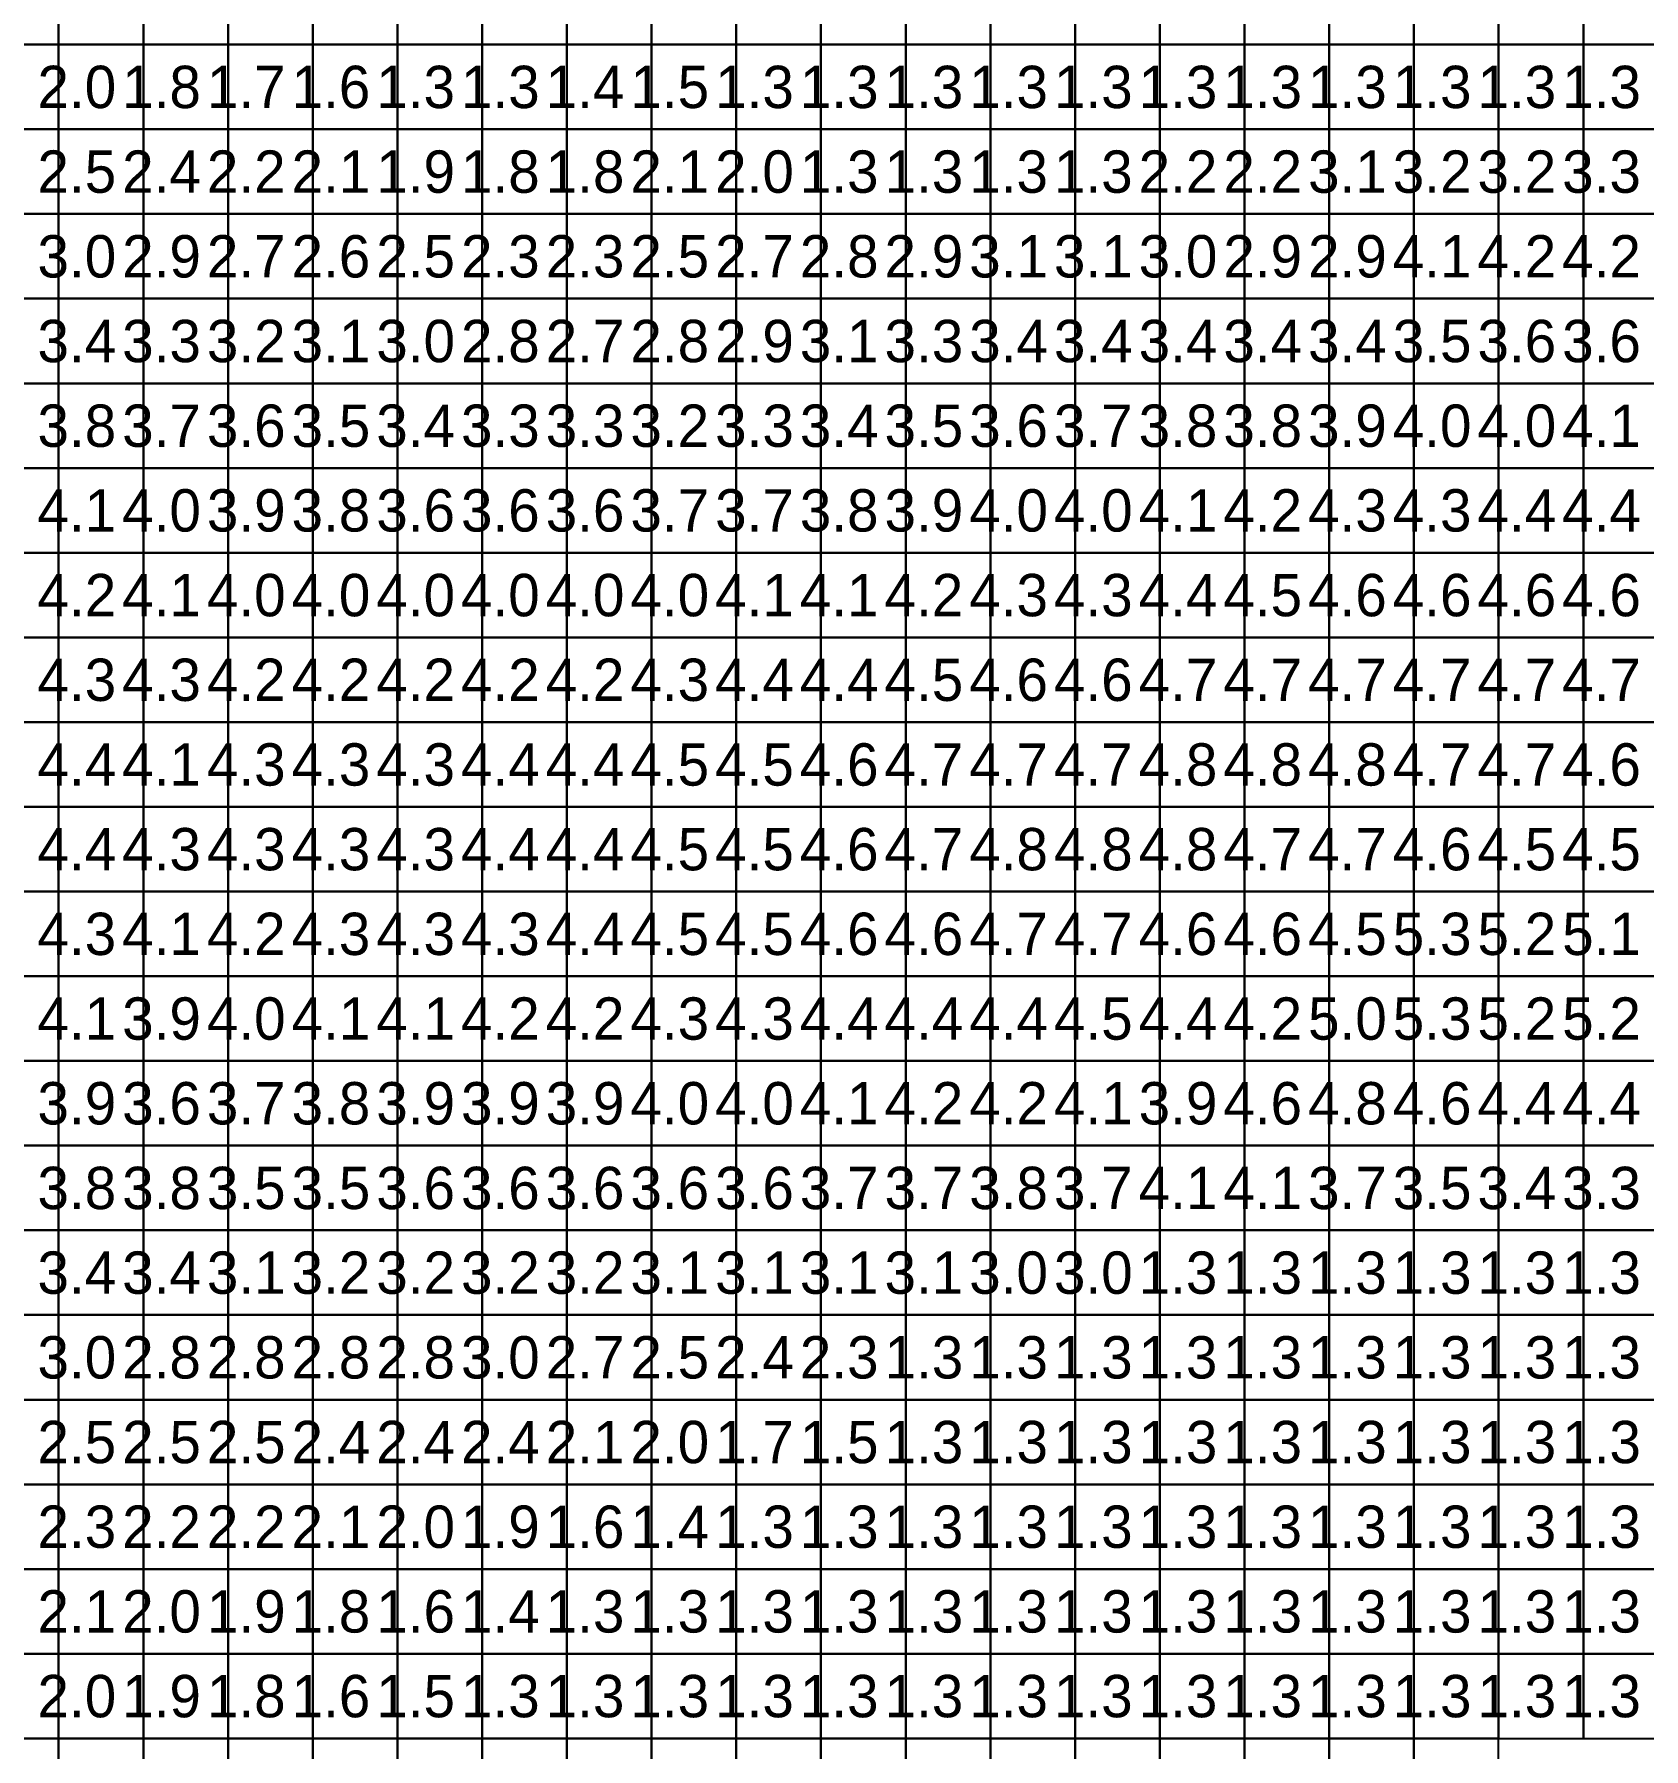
# Model space of a CAD drawing. Header units: metres. Extents: x -0.2 to 36.1, y -0.2 to 14.2.
# Drawn here: x 14.293 to 18.093, y 6.176 to 10.224 of the extents above; entities that cross this region are included whole.
import ezdxf

# ---------------------------------------------------------------- set-up
doc = ezdxf.new("R2010")
doc.units = ezdxf.units.M

msp = doc.modelspace()

# ---------------------------------------------------------------- linework, layer by layer
for points in [[(14.15, 10.2), (14.35, 10.2), (14.35, 10.4), (14.15, 10.4)], [(14.35, 10.2), (14.55, 10.2), (14.55, 10.4), (14.35, 10.4)], [(14.55, 10.2), (14.75, 10.2), (14.75, 10.4), (14.55, 10.4)], [(14.75, 10.2), (14.95, 10.2), (14.95, 10.4), (14.75, 10.4)], [(14.95, 10.2), (15.15, 10.2), (15.15, 10.4), (14.95, 10.4)], [(15.15, 10.2), (15.35, 10.2), (15.35, 10.4), (15.15, 10.4)], [(15.35, 10.2), (15.55, 10.2), (15.55, 10.4), (15.35, 10.4)], [(15.55, 10.2), (15.75, 10.2), (15.75, 10.4), (15.55, 10.4)], [(15.75, 10.2), (15.95, 10.2), (15.95, 10.4), (15.75, 10.4)], [(15.95, 10.2), (16.15, 10.2), (16.15, 10.4), (15.95, 10.4)], [(16.15, 10.2), (16.35, 10.2), (16.35, 10.4), (16.15, 10.4)], [(16.35, 10.2), (16.55, 10.2), (16.55, 10.4), (16.35, 10.4)], [(16.55, 10.2), (16.75, 10.2), (16.75, 10.4), (16.55, 10.4)], [(16.75, 10.2), (16.95, 10.2), (16.95, 10.4), (16.75, 10.4)], [(16.95, 10.2), (17.15, 10.2), (17.15, 10.4), (16.95, 10.4)], [(17.15, 10.2), (17.35, 10.2), (17.35, 10.4), (17.15, 10.4)], [(17.35, 10.2), (17.55, 10.2), (17.55, 10.4), (17.35, 10.4)], [(17.55, 10.2), (17.75, 10.2), (17.75, 10.4), (17.55, 10.4)], [(17.75, 10.2), (17.95, 10.2), (17.95, 10.4), (17.75, 10.4)], [(17.95, 10.2), (18.15, 10.2), (18.15, 10.4), (17.95, 10.4)], [(14.15, 10), (14.35, 10), (14.35, 10.2), (14.15, 10.2)], [(14.35, 10), (14.55, 10), (14.55, 10.2), (14.35, 10.2)], [(14.55, 10), (14.75, 10), (14.75, 10.2), (14.55, 10.2)], [(14.75, 10), (14.95, 10), (14.95, 10.2), (14.75, 10.2)], [(14.95, 10), (15.15, 10), (15.15, 10.2), (14.95, 10.2)], [(15.15, 10), (15.35, 10), (15.35, 10.2), (15.15, 10.2)], [(15.35, 10), (15.55, 10), (15.55, 10.2), (15.35, 10.2)], [(15.55, 10), (15.75, 10), (15.75, 10.2), (15.55, 10.2)], [(15.75, 10), (15.95, 10), (15.95, 10.2), (15.75, 10.2)], [(15.95, 10), (16.15, 10), (16.15, 10.2), (15.95, 10.2)], [(16.15, 10), (16.35, 10), (16.35, 10.2), (16.15, 10.2)], [(16.35, 10), (16.55, 10), (16.55, 10.2), (16.35, 10.2)], [(16.55, 10), (16.75, 10), (16.75, 10.2), (16.55, 10.2)], [(16.75, 10), (16.95, 10), (16.95, 10.2), (16.75, 10.2)], [(16.95, 10), (17.15, 10), (17.15, 10.2), (16.95, 10.2)], [(17.15, 10), (17.35, 10), (17.35, 10.2), (17.15, 10.2)], [(17.35, 10), (17.55, 10), (17.55, 10.2), (17.35, 10.2)], [(17.55, 10), (17.75, 10), (17.75, 10.2), (17.55, 10.2)], [(17.75, 10), (17.95, 10), (17.95, 10.2), (17.75, 10.2)], [(17.95, 10), (18.15, 10), (18.15, 10.2), (17.95, 10.2)], [(14.15, 9.8), (14.35, 9.8), (14.35, 10), (14.15, 10)], [(14.35, 9.8), (14.55, 9.8), (14.55, 10), (14.35, 10)], [(14.55, 9.8), (14.75, 9.8), (14.75, 10), (14.55, 10)], [(14.75, 9.8), (14.95, 9.8), (14.95, 10), (14.75, 10)], [(14.95, 9.8), (15.15, 9.8), (15.15, 10), (14.95, 10)], [(15.15, 9.8), (15.35, 9.8), (15.35, 10), (15.15, 10)], [(15.35, 9.8), (15.55, 9.8), (15.55, 10), (15.35, 10)], [(15.55, 9.8), (15.75, 9.8), (15.75, 10), (15.55, 10)], [(15.75, 9.8), (15.95, 9.8), (15.95, 10), (15.75, 10)], [(15.95, 9.8), (16.15, 9.8), (16.15, 10), (15.95, 10)], [(16.15, 9.8), (16.35, 9.8), (16.35, 10), (16.15, 10)], [(16.35, 9.8), (16.55, 9.8), (16.55, 10), (16.35, 10)], [(16.55, 9.8), (16.75, 9.8), (16.75, 10), (16.55, 10)], [(16.75, 9.8), (16.95, 9.8), (16.95, 10), (16.75, 10)], [(16.95, 9.8), (17.15, 9.8), (17.15, 10), (16.95, 10)], [(17.15, 9.8), (17.35, 9.8), (17.35, 10), (17.15, 10)], [(17.35, 9.8), (17.55, 9.8), (17.55, 10), (17.35, 10)], [(17.55, 9.8), (17.75, 9.8), (17.75, 10), (17.55, 10)], [(17.75, 9.8), (17.95, 9.8), (17.95, 10), (17.75, 10)], [(17.95, 9.8), (18.15, 9.8), (18.15, 10), (17.95, 10)], [(14.15, 9.6), (14.35, 9.6), (14.35, 9.8), (14.15, 9.8)], [(14.35, 9.6), (14.55, 9.6), (14.55, 9.8), (14.35, 9.8)], [(14.55, 9.6), (14.75, 9.6), (14.75, 9.8), (14.55, 9.8)], [(14.75, 9.6), (14.95, 9.6), (14.95, 9.8), (14.75, 9.8)], [(14.95, 9.6), (15.15, 9.6), (15.15, 9.8), (14.95, 9.8)], [(15.15, 9.6), (15.35, 9.6), (15.35, 9.8), (15.15, 9.8)], [(15.35, 9.6), (15.55, 9.6), (15.55, 9.8), (15.35, 9.8)], [(15.55, 9.6), (15.75, 9.6), (15.75, 9.8), (15.55, 9.8)], [(15.75, 9.6), (15.95, 9.6), (15.95, 9.8), (15.75, 9.8)], [(15.95, 9.6), (16.15, 9.6), (16.15, 9.8), (15.95, 9.8)], [(16.15, 9.6), (16.35, 9.6), (16.35, 9.8), (16.15, 9.8)], [(16.35, 9.6), (16.55, 9.6), (16.55, 9.8), (16.35, 9.8)], [(16.55, 9.6), (16.75, 9.6), (16.75, 9.8), (16.55, 9.8)], [(16.75, 9.6), (16.95, 9.6), (16.95, 9.8), (16.75, 9.8)], [(16.95, 9.6), (17.15, 9.6), (17.15, 9.8), (16.95, 9.8)], [(17.15, 9.6), (17.35, 9.6), (17.35, 9.8), (17.15, 9.8)], [(17.35, 9.6), (17.55, 9.6), (17.55, 9.8), (17.35, 9.8)], [(17.55, 9.6), (17.75, 9.6), (17.75, 9.8), (17.55, 9.8)], [(17.75, 9.6), (17.95, 9.6), (17.95, 9.8), (17.75, 9.8)], [(17.95, 9.6), (18.15, 9.6), (18.15, 9.8), (17.95, 9.8)], [(14.15, 9.4), (14.35, 9.4), (14.35, 9.6), (14.15, 9.6)], [(14.35, 9.4), (14.55, 9.4), (14.55, 9.6), (14.35, 9.6)], [(14.55, 9.4), (14.75, 9.4), (14.75, 9.6), (14.55, 9.6)], [(14.75, 9.4), (14.95, 9.4), (14.95, 9.6), (14.75, 9.6)], [(14.95, 9.4), (15.15, 9.4), (15.15, 9.6), (14.95, 9.6)], [(15.15, 9.4), (15.35, 9.4), (15.35, 9.6), (15.15, 9.6)], [(15.35, 9.4), (15.55, 9.4), (15.55, 9.6), (15.35, 9.6)], [(15.55, 9.4), (15.75, 9.4), (15.75, 9.6), (15.55, 9.6)], [(15.75, 9.4), (15.95, 9.4), (15.95, 9.6), (15.75, 9.6)], [(15.95, 9.4), (16.15, 9.4), (16.15, 9.6), (15.95, 9.6)], [(16.15, 9.4), (16.35, 9.4), (16.35, 9.6), (16.15, 9.6)], [(16.35, 9.4), (16.55, 9.4), (16.55, 9.6), (16.35, 9.6)], [(16.55, 9.4), (16.75, 9.4), (16.75, 9.6), (16.55, 9.6)], [(16.75, 9.4), (16.95, 9.4), (16.95, 9.6), (16.75, 9.6)], [(16.95, 9.4), (17.15, 9.4), (17.15, 9.6), (16.95, 9.6)], [(17.15, 9.4), (17.35, 9.4), (17.35, 9.6), (17.15, 9.6)], [(17.35, 9.4), (17.55, 9.4), (17.55, 9.6), (17.35, 9.6)], [(17.55, 9.4), (17.75, 9.4), (17.75, 9.6), (17.55, 9.6)], [(17.75, 9.4), (17.95, 9.4), (17.95, 9.6), (17.75, 9.6)], [(17.95, 9.4), (18.15, 9.4), (18.15, 9.6), (17.95, 9.6)], [(14.15, 9.2), (14.35, 9.2), (14.35, 9.4), (14.15, 9.4)], [(14.35, 9.2), (14.55, 9.2), (14.55, 9.4), (14.35, 9.4)], [(14.55, 9.2), (14.75, 9.2), (14.75, 9.4), (14.55, 9.4)], [(14.75, 9.2), (14.95, 9.2), (14.95, 9.4), (14.75, 9.4)], [(14.95, 9.2), (15.15, 9.2), (15.15, 9.4), (14.95, 9.4)], [(15.15, 9.2), (15.35, 9.2), (15.35, 9.4), (15.15, 9.4)], [(15.35, 9.2), (15.55, 9.2), (15.55, 9.4), (15.35, 9.4)], [(15.55, 9.2), (15.75, 9.2), (15.75, 9.4), (15.55, 9.4)], [(15.75, 9.2), (15.95, 9.2), (15.95, 9.4), (15.75, 9.4)], [(15.95, 9.2), (16.15, 9.2), (16.15, 9.4), (15.95, 9.4)], [(16.15, 9.2), (16.35, 9.2), (16.35, 9.4), (16.15, 9.4)], [(16.35, 9.2), (16.55, 9.2), (16.55, 9.4), (16.35, 9.4)], [(16.55, 9.2), (16.75, 9.2), (16.75, 9.4), (16.55, 9.4)], [(16.75, 9.2), (16.95, 9.2), (16.95, 9.4), (16.75, 9.4)], [(16.95, 9.2), (17.15, 9.2), (17.15, 9.4), (16.95, 9.4)], [(17.15, 9.2), (17.35, 9.2), (17.35, 9.4), (17.15, 9.4)], [(17.35, 9.2), (17.55, 9.2), (17.55, 9.4), (17.35, 9.4)], [(17.55, 9.2), (17.75, 9.2), (17.75, 9.4), (17.55, 9.4)], [(17.75, 9.2), (17.95, 9.2), (17.95, 9.4), (17.75, 9.4)], [(17.95, 9.2), (18.15, 9.2), (18.15, 9.4), (17.95, 9.4)], [(14.15, 9), (14.35, 9), (14.35, 9.2), (14.15, 9.2)], [(14.35, 9), (14.55, 9), (14.55, 9.2), (14.35, 9.2)], [(14.55, 9), (14.75, 9), (14.75, 9.2), (14.55, 9.2)], [(14.75, 9), (14.95, 9), (14.95, 9.2), (14.75, 9.2)], [(14.95, 9), (15.15, 9), (15.15, 9.2), (14.95, 9.2)], [(15.15, 9), (15.35, 9), (15.35, 9.2), (15.15, 9.2)], [(15.35, 9), (15.55, 9), (15.55, 9.2), (15.35, 9.2)], [(15.55, 9), (15.75, 9), (15.75, 9.2), (15.55, 9.2)], [(15.75, 9), (15.95, 9), (15.95, 9.2), (15.75, 9.2)], [(15.95, 9), (16.15, 9), (16.15, 9.2), (15.95, 9.2)], [(16.15, 9), (16.35, 9), (16.35, 9.2), (16.15, 9.2)], [(16.35, 9), (16.55, 9), (16.55, 9.2), (16.35, 9.2)], [(16.55, 9), (16.75, 9), (16.75, 9.2), (16.55, 9.2)], [(16.75, 9), (16.95, 9), (16.95, 9.2), (16.75, 9.2)], [(16.95, 9), (17.15, 9), (17.15, 9.2), (16.95, 9.2)], [(17.15, 9), (17.35, 9), (17.35, 9.2), (17.15, 9.2)], [(17.35, 9), (17.55, 9), (17.55, 9.2), (17.35, 9.2)], [(17.55, 9), (17.75, 9), (17.75, 9.2), (17.55, 9.2)], [(17.75, 9), (17.95, 9), (17.95, 9.2), (17.75, 9.2)], [(17.95, 9), (18.15, 9), (18.15, 9.2), (17.95, 9.2)], [(14.15, 8.8), (14.35, 8.8), (14.35, 9), (14.15, 9)], [(14.35, 8.8), (14.55, 8.8), (14.55, 9), (14.35, 9)], [(14.55, 8.8), (14.75, 8.8), (14.75, 9), (14.55, 9)], [(14.75, 8.8), (14.95, 8.8), (14.95, 9), (14.75, 9)], [(14.95, 8.8), (15.15, 8.8), (15.15, 9), (14.95, 9)], [(15.15, 8.8), (15.35, 8.8), (15.35, 9), (15.15, 9)], [(15.35, 8.8), (15.55, 8.8), (15.55, 9), (15.35, 9)], [(15.55, 8.8), (15.75, 8.8), (15.75, 9), (15.55, 9)], [(15.75, 8.8), (15.95, 8.8), (15.95, 9), (15.75, 9)], [(15.95, 8.8), (16.15, 8.8), (16.15, 9), (15.95, 9)], [(16.15, 8.8), (16.35, 8.8), (16.35, 9), (16.15, 9)], [(16.35, 8.8), (16.55, 8.8), (16.55, 9), (16.35, 9)], [(16.55, 8.8), (16.75, 8.8), (16.75, 9), (16.55, 9)], [(16.75, 8.8), (16.95, 8.8), (16.95, 9), (16.75, 9)], [(16.95, 8.8), (17.15, 8.8), (17.15, 9), (16.95, 9)], [(17.15, 8.8), (17.35, 8.8), (17.35, 9), (17.15, 9)], [(17.35, 8.8), (17.55, 8.8), (17.55, 9), (17.35, 9)], [(17.55, 8.8), (17.75, 8.8), (17.75, 9), (17.55, 9)], [(17.75, 8.8), (17.95, 8.8), (17.95, 9), (17.75, 9)], [(17.95, 8.8), (18.15, 8.8), (18.15, 9), (17.95, 9)], [(14.15, 8.6), (14.35, 8.6), (14.35, 8.8), (14.15, 8.8)], [(14.35, 8.6), (14.55, 8.6), (14.55, 8.8), (14.35, 8.8)], [(14.55, 8.6), (14.75, 8.6), (14.75, 8.8), (14.55, 8.8)], [(14.75, 8.6), (14.95, 8.6), (14.95, 8.8), (14.75, 8.8)], [(14.95, 8.6), (15.15, 8.6), (15.15, 8.8), (14.95, 8.8)], [(15.15, 8.6), (15.35, 8.6), (15.35, 8.8), (15.15, 8.8)], [(15.35, 8.6), (15.55, 8.6), (15.55, 8.8), (15.35, 8.8)], [(15.55, 8.6), (15.75, 8.6), (15.75, 8.8), (15.55, 8.8)], [(15.75, 8.6), (15.95, 8.6), (15.95, 8.8), (15.75, 8.8)], [(15.95, 8.6), (16.15, 8.6), (16.15, 8.8), (15.95, 8.8)], [(16.15, 8.6), (16.35, 8.6), (16.35, 8.8), (16.15, 8.8)], [(16.35, 8.6), (16.55, 8.6), (16.55, 8.8), (16.35, 8.8)], [(16.55, 8.6), (16.75, 8.6), (16.75, 8.8), (16.55, 8.8)], [(16.75, 8.6), (16.95, 8.6), (16.95, 8.8), (16.75, 8.8)], [(16.95, 8.6), (17.15, 8.6), (17.15, 8.8), (16.95, 8.8)], [(17.15, 8.6), (17.35, 8.6), (17.35, 8.8), (17.15, 8.8)], [(17.35, 8.6), (17.55, 8.6), (17.55, 8.8), (17.35, 8.8)], [(17.55, 8.6), (17.75, 8.6), (17.75, 8.8), (17.55, 8.8)], [(17.75, 8.6), (17.95, 8.6), (17.95, 8.8), (17.75, 8.8)], [(17.95, 8.6), (18.15, 8.6), (18.15, 8.8), (17.95, 8.8)], [(14.15, 8.4), (14.35, 8.4), (14.35, 8.6), (14.15, 8.6)], [(14.35, 8.4), (14.55, 8.4), (14.55, 8.6), (14.35, 8.6)], [(14.55, 8.4), (14.75, 8.4), (14.75, 8.6), (14.55, 8.6)], [(14.75, 8.4), (14.95, 8.4), (14.95, 8.6), (14.75, 8.6)], [(14.95, 8.4), (15.15, 8.4), (15.15, 8.6), (14.95, 8.6)], [(15.15, 8.4), (15.35, 8.4), (15.35, 8.6), (15.15, 8.6)], [(15.35, 8.4), (15.55, 8.4), (15.55, 8.6), (15.35, 8.6)], [(15.55, 8.4), (15.75, 8.4), (15.75, 8.6), (15.55, 8.6)], [(15.75, 8.4), (15.95, 8.4), (15.95, 8.6), (15.75, 8.6)], [(15.95, 8.4), (16.15, 8.4), (16.15, 8.6), (15.95, 8.6)], [(16.15, 8.4), (16.35, 8.4), (16.35, 8.6), (16.15, 8.6)], [(16.35, 8.4), (16.55, 8.4), (16.55, 8.6), (16.35, 8.6)], [(16.55, 8.4), (16.75, 8.4), (16.75, 8.6), (16.55, 8.6)], [(16.75, 8.4), (16.95, 8.4), (16.95, 8.6), (16.75, 8.6)], [(16.95, 8.4), (17.15, 8.4), (17.15, 8.6), (16.95, 8.6)], [(17.15, 8.4), (17.35, 8.4), (17.35, 8.6), (17.15, 8.6)], [(17.35, 8.4), (17.55, 8.4), (17.55, 8.6), (17.35, 8.6)], [(17.55, 8.4), (17.75, 8.4), (17.75, 8.6), (17.55, 8.6)], [(17.75, 8.4), (17.95, 8.4), (17.95, 8.6), (17.75, 8.6)], [(17.95, 8.4), (18.15, 8.4), (18.15, 8.6), (17.95, 8.6)], [(14.15, 8.2), (14.35, 8.2), (14.35, 8.4), (14.15, 8.4)], [(14.35, 8.2), (14.55, 8.2), (14.55, 8.4), (14.35, 8.4)], [(14.55, 8.2), (14.75, 8.2), (14.75, 8.4), (14.55, 8.4)], [(14.75, 8.2), (14.95, 8.2), (14.95, 8.4), (14.75, 8.4)], [(14.95, 8.2), (15.15, 8.2), (15.15, 8.4), (14.95, 8.4)], [(15.15, 8.2), (15.35, 8.2), (15.35, 8.4), (15.15, 8.4)], [(15.35, 8.2), (15.55, 8.2), (15.55, 8.4), (15.35, 8.4)], [(15.55, 8.2), (15.75, 8.2), (15.75, 8.4), (15.55, 8.4)], [(15.75, 8.2), (15.95, 8.2), (15.95, 8.4), (15.75, 8.4)], [(15.95, 8.2), (16.15, 8.2), (16.15, 8.4), (15.95, 8.4)], [(16.15, 8.2), (16.35, 8.2), (16.35, 8.4), (16.15, 8.4)], [(16.35, 8.2), (16.55, 8.2), (16.55, 8.4), (16.35, 8.4)], [(16.55, 8.2), (16.75, 8.2), (16.75, 8.4), (16.55, 8.4)], [(16.75, 8.2), (16.95, 8.2), (16.95, 8.4), (16.75, 8.4)], [(16.95, 8.2), (17.15, 8.2), (17.15, 8.4), (16.95, 8.4)], [(17.15, 8.2), (17.35, 8.2), (17.35, 8.4), (17.15, 8.4)], [(17.35, 8.2), (17.55, 8.2), (17.55, 8.4), (17.35, 8.4)], [(17.55, 8.2), (17.75, 8.2), (17.75, 8.4), (17.55, 8.4)], [(17.75, 8.2), (17.95, 8.2), (17.95, 8.4), (17.75, 8.4)], [(17.95, 8.2), (18.15, 8.2), (18.15, 8.4), (17.95, 8.4)], [(14.15, 8), (14.35, 8), (14.35, 8.2), (14.15, 8.2)], [(14.35, 8), (14.55, 8), (14.55, 8.2), (14.35, 8.2)], [(14.55, 8), (14.75, 8), (14.75, 8.2), (14.55, 8.2)], [(14.75, 8), (14.95, 8), (14.95, 8.2), (14.75, 8.2)], [(14.95, 8), (15.15, 8), (15.15, 8.2), (14.95, 8.2)], [(15.15, 8), (15.35, 8), (15.35, 8.2), (15.15, 8.2)], [(15.35, 8), (15.55, 8), (15.55, 8.2), (15.35, 8.2)], [(15.55, 8), (15.75, 8), (15.75, 8.2), (15.55, 8.2)], [(15.75, 8), (15.95, 8), (15.95, 8.2), (15.75, 8.2)], [(15.95, 8), (16.15, 8), (16.15, 8.2), (15.95, 8.2)], [(16.15, 8), (16.35, 8), (16.35, 8.2), (16.15, 8.2)], [(16.35, 8), (16.55, 8), (16.55, 8.2), (16.35, 8.2)], [(16.55, 8), (16.75, 8), (16.75, 8.2), (16.55, 8.2)], [(16.75, 8), (16.95, 8), (16.95, 8.2), (16.75, 8.2)], [(16.95, 8), (17.15, 8), (17.15, 8.2), (16.95, 8.2)], [(17.15, 8), (17.35, 8), (17.35, 8.2), (17.15, 8.2)], [(17.35, 8), (17.55, 8), (17.55, 8.2), (17.35, 8.2)], [(17.55, 8), (17.75, 8), (17.75, 8.2), (17.55, 8.2)], [(17.75, 8), (17.95, 8), (17.95, 8.2), (17.75, 8.2)], [(17.95, 8), (18.15, 8), (18.15, 8.2), (17.95, 8.2)], [(14.15, 7.8), (14.35, 7.8), (14.35, 8), (14.15, 8)], [(14.35, 7.8), (14.55, 7.8), (14.55, 8), (14.35, 8)], [(14.55, 7.8), (14.75, 7.8), (14.75, 8), (14.55, 8)], [(14.75, 7.8), (14.95, 7.8), (14.95, 8), (14.75, 8)], [(14.95, 7.8), (15.15, 7.8), (15.15, 8), (14.95, 8)], [(15.15, 7.8), (15.35, 7.8), (15.35, 8), (15.15, 8)], [(15.35, 7.8), (15.55, 7.8), (15.55, 8), (15.35, 8)], [(15.55, 7.8), (15.75, 7.8), (15.75, 8), (15.55, 8)], [(15.75, 7.8), (15.95, 7.8), (15.95, 8), (15.75, 8)], [(15.95, 7.8), (16.15, 7.8), (16.15, 8), (15.95, 8)], [(16.15, 7.8), (16.35, 7.8), (16.35, 8), (16.15, 8)], [(16.35, 7.8), (16.55, 7.8), (16.55, 8), (16.35, 8)], [(16.55, 7.8), (16.75, 7.8), (16.75, 8), (16.55, 8)], [(16.75, 7.8), (16.95, 7.8), (16.95, 8), (16.75, 8)], [(16.95, 7.8), (17.15, 7.8), (17.15, 8), (16.95, 8)], [(17.15, 7.8), (17.35, 7.8), (17.35, 8), (17.15, 8)], [(17.35, 7.8), (17.55, 7.8), (17.55, 8), (17.35, 8)], [(17.55, 7.8), (17.75, 7.8), (17.75, 8), (17.55, 8)], [(17.75, 7.8), (17.95, 7.8), (17.95, 8), (17.75, 8)], [(17.95, 7.8), (18.15, 7.8), (18.15, 8), (17.95, 8)], [(14.15, 7.6), (14.35, 7.6), (14.35, 7.8), (14.15, 7.8)], [(14.35, 7.6), (14.55, 7.6), (14.55, 7.8), (14.35, 7.8)], [(14.55, 7.6), (14.75, 7.6), (14.75, 7.8), (14.55, 7.8)], [(14.75, 7.6), (14.95, 7.6), (14.95, 7.8), (14.75, 7.8)], [(14.95, 7.6), (15.15, 7.6), (15.15, 7.8), (14.95, 7.8)], [(15.15, 7.6), (15.35, 7.6), (15.35, 7.8), (15.15, 7.8)], [(15.35, 7.6), (15.55, 7.6), (15.55, 7.8), (15.35, 7.8)], [(15.55, 7.6), (15.75, 7.6), (15.75, 7.8), (15.55, 7.8)], [(15.75, 7.6), (15.95, 7.6), (15.95, 7.8), (15.75, 7.8)], [(15.95, 7.6), (16.15, 7.6), (16.15, 7.8), (15.95, 7.8)], [(16.15, 7.6), (16.35, 7.6), (16.35, 7.8), (16.15, 7.8)], [(16.35, 7.6), (16.55, 7.6), (16.55, 7.8), (16.35, 7.8)], [(16.55, 7.6), (16.75, 7.6), (16.75, 7.8), (16.55, 7.8)], [(16.75, 7.6), (16.95, 7.6), (16.95, 7.8), (16.75, 7.8)], [(16.95, 7.6), (17.15, 7.6), (17.15, 7.8), (16.95, 7.8)], [(17.15, 7.6), (17.35, 7.6), (17.35, 7.8), (17.15, 7.8)], [(17.35, 7.6), (17.55, 7.6), (17.55, 7.8), (17.35, 7.8)], [(17.55, 7.6), (17.75, 7.6), (17.75, 7.8), (17.55, 7.8)], [(17.75, 7.6), (17.95, 7.6), (17.95, 7.8), (17.75, 7.8)], [(17.95, 7.6), (18.15, 7.6), (18.15, 7.8), (17.95, 7.8)], [(14.15, 7.4), (14.35, 7.4), (14.35, 7.6), (14.15, 7.6)], [(14.35, 7.4), (14.55, 7.4), (14.55, 7.6), (14.35, 7.6)], [(14.55, 7.4), (14.75, 7.4), (14.75, 7.6), (14.55, 7.6)], [(14.75, 7.4), (14.95, 7.4), (14.95, 7.6), (14.75, 7.6)], [(14.95, 7.4), (15.15, 7.4), (15.15, 7.6), (14.95, 7.6)], [(15.15, 7.4), (15.35, 7.4), (15.35, 7.6), (15.15, 7.6)], [(15.35, 7.4), (15.55, 7.4), (15.55, 7.6), (15.35, 7.6)], [(15.55, 7.4), (15.75, 7.4), (15.75, 7.6), (15.55, 7.6)], [(15.75, 7.4), (15.95, 7.4), (15.95, 7.6), (15.75, 7.6)], [(15.95, 7.4), (16.15, 7.4), (16.15, 7.6), (15.95, 7.6)], [(16.15, 7.4), (16.35, 7.4), (16.35, 7.6), (16.15, 7.6)], [(16.35, 7.4), (16.55, 7.4), (16.55, 7.6), (16.35, 7.6)], [(16.55, 7.4), (16.75, 7.4), (16.75, 7.6), (16.55, 7.6)], [(16.75, 7.4), (16.95, 7.4), (16.95, 7.6), (16.75, 7.6)], [(16.95, 7.4), (17.15, 7.4), (17.15, 7.6), (16.95, 7.6)], [(17.15, 7.4), (17.35, 7.4), (17.35, 7.6), (17.15, 7.6)], [(17.35, 7.4), (17.55, 7.4), (17.55, 7.6), (17.35, 7.6)], [(17.55, 7.4), (17.75, 7.4), (17.75, 7.6), (17.55, 7.6)], [(17.75, 7.4), (17.95, 7.4), (17.95, 7.6), (17.75, 7.6)], [(17.95, 7.4), (18.15, 7.4), (18.15, 7.6), (17.95, 7.6)], [(14.15, 7.2), (14.35, 7.2), (14.35, 7.4), (14.15, 7.4)], [(14.35, 7.2), (14.55, 7.2), (14.55, 7.4), (14.35, 7.4)], [(14.55, 7.2), (14.75, 7.2), (14.75, 7.4), (14.55, 7.4)], [(14.75, 7.2), (14.95, 7.2), (14.95, 7.4), (14.75, 7.4)], [(14.95, 7.2), (15.15, 7.2), (15.15, 7.4), (14.95, 7.4)], [(15.15, 7.2), (15.35, 7.2), (15.35, 7.4), (15.15, 7.4)], [(15.35, 7.2), (15.55, 7.2), (15.55, 7.4), (15.35, 7.4)], [(15.55, 7.2), (15.75, 7.2), (15.75, 7.4), (15.55, 7.4)], [(15.75, 7.2), (15.95, 7.2), (15.95, 7.4), (15.75, 7.4)], [(15.95, 7.2), (16.15, 7.2), (16.15, 7.4), (15.95, 7.4)], [(16.15, 7.2), (16.35, 7.2), (16.35, 7.4), (16.15, 7.4)], [(16.35, 7.2), (16.55, 7.2), (16.55, 7.4), (16.35, 7.4)], [(16.55, 7.2), (16.75, 7.2), (16.75, 7.4), (16.55, 7.4)], [(16.75, 7.2), (16.95, 7.2), (16.95, 7.4), (16.75, 7.4)], [(16.95, 7.2), (17.15, 7.2), (17.15, 7.4), (16.95, 7.4)], [(17.15, 7.2), (17.35, 7.2), (17.35, 7.4), (17.15, 7.4)], [(17.35, 7.2), (17.55, 7.2), (17.55, 7.4), (17.35, 7.4)], [(17.55, 7.2), (17.75, 7.2), (17.75, 7.4), (17.55, 7.4)], [(17.75, 7.2), (17.95, 7.2), (17.95, 7.4), (17.75, 7.4)], [(17.95, 7.2), (18.15, 7.2), (18.15, 7.4), (17.95, 7.4)], [(14.15, 7), (14.35, 7), (14.35, 7.2), (14.15, 7.2)], [(14.35, 7), (14.55, 7), (14.55, 7.2), (14.35, 7.2)], [(14.55, 7), (14.75, 7), (14.75, 7.2), (14.55, 7.2)], [(14.75, 7), (14.95, 7), (14.95, 7.2), (14.75, 7.2)], [(14.95, 7), (15.15, 7), (15.15, 7.2), (14.95, 7.2)], [(15.15, 7), (15.35, 7), (15.35, 7.2), (15.15, 7.2)], [(15.35, 7), (15.55, 7), (15.55, 7.2), (15.35, 7.2)], [(15.55, 7), (15.75, 7), (15.75, 7.2), (15.55, 7.2)], [(15.75, 7), (15.95, 7), (15.95, 7.2), (15.75, 7.2)], [(15.95, 7), (16.15, 7), (16.15, 7.2), (15.95, 7.2)], [(16.15, 7), (16.35, 7), (16.35, 7.2), (16.15, 7.2)], [(16.35, 7), (16.55, 7), (16.55, 7.2), (16.35, 7.2)], [(16.55, 7), (16.75, 7), (16.75, 7.2), (16.55, 7.2)], [(16.75, 7), (16.95, 7), (16.95, 7.2), (16.75, 7.2)], [(16.95, 7), (17.15, 7), (17.15, 7.2), (16.95, 7.2)], [(17.15, 7), (17.35, 7), (17.35, 7.2), (17.15, 7.2)], [(17.35, 7), (17.55, 7), (17.55, 7.2), (17.35, 7.2)], [(17.55, 7), (17.75, 7), (17.75, 7.2), (17.55, 7.2)], [(17.75, 7), (17.95, 7), (17.95, 7.2), (17.75, 7.2)], [(17.95, 7), (18.15, 7), (18.15, 7.2), (17.95, 7.2)], [(14.15, 6.8), (14.35, 6.8), (14.35, 7), (14.15, 7)], [(14.35, 6.8), (14.55, 6.8), (14.55, 7), (14.35, 7)], [(14.55, 6.8), (14.75, 6.8), (14.75, 7), (14.55, 7)], [(14.75, 6.8), (14.95, 6.8), (14.95, 7), (14.75, 7)], [(14.95, 6.8), (15.15, 6.8), (15.15, 7), (14.95, 7)], [(15.15, 6.8), (15.35, 6.8), (15.35, 7), (15.15, 7)], [(15.35, 6.8), (15.55, 6.8), (15.55, 7), (15.35, 7)], [(15.55, 6.8), (15.75, 6.8), (15.75, 7), (15.55, 7)], [(15.75, 6.8), (15.95, 6.8), (15.95, 7), (15.75, 7)], [(15.95, 6.8), (16.15, 6.8), (16.15, 7), (15.95, 7)], [(16.15, 6.8), (16.35, 6.8), (16.35, 7), (16.15, 7)], [(16.35, 6.8), (16.55, 6.8), (16.55, 7), (16.35, 7)], [(16.55, 6.8), (16.75, 6.8), (16.75, 7), (16.55, 7)], [(16.75, 6.8), (16.95, 6.8), (16.95, 7), (16.75, 7)], [(16.95, 6.8), (17.15, 6.8), (17.15, 7), (16.95, 7)], [(17.15, 6.8), (17.35, 6.8), (17.35, 7), (17.15, 7)], [(17.35, 6.8), (17.55, 6.8), (17.55, 7), (17.35, 7)], [(17.55, 6.8), (17.75, 6.8), (17.75, 7), (17.55, 7)], [(17.75, 6.8), (17.95, 6.8), (17.95, 7), (17.75, 7)], [(17.95, 6.8), (18.15, 6.8), (18.15, 7), (17.95, 7)], [(14.15, 6.6), (14.35, 6.6), (14.35, 6.8), (14.15, 6.8)], [(14.35, 6.6), (14.55, 6.6), (14.55, 6.8), (14.35, 6.8)], [(14.55, 6.6), (14.75, 6.6), (14.75, 6.8), (14.55, 6.8)], [(14.75, 6.6), (14.95, 6.6), (14.95, 6.8), (14.75, 6.8)], [(14.95, 6.6), (15.15, 6.6), (15.15, 6.8), (14.95, 6.8)], [(15.15, 6.6), (15.35, 6.6), (15.35, 6.8), (15.15, 6.8)], [(15.35, 6.6), (15.55, 6.6), (15.55, 6.8), (15.35, 6.8)], [(15.55, 6.6), (15.75, 6.6), (15.75, 6.8), (15.55, 6.8)], [(15.75, 6.6), (15.95, 6.6), (15.95, 6.8), (15.75, 6.8)], [(15.95, 6.6), (16.15, 6.6), (16.15, 6.8), (15.95, 6.8)], [(16.15, 6.6), (16.35, 6.6), (16.35, 6.8), (16.15, 6.8)], [(16.35, 6.6), (16.55, 6.6), (16.55, 6.8), (16.35, 6.8)], [(16.55, 6.6), (16.75, 6.6), (16.75, 6.8), (16.55, 6.8)], [(16.75, 6.6), (16.95, 6.6), (16.95, 6.8), (16.75, 6.8)], [(16.95, 6.6), (17.15, 6.6), (17.15, 6.8), (16.95, 6.8)], [(17.15, 6.6), (17.35, 6.6), (17.35, 6.8), (17.15, 6.8)], [(17.35, 6.6), (17.55, 6.6), (17.55, 6.8), (17.35, 6.8)], [(17.55, 6.6), (17.75, 6.6), (17.75, 6.8), (17.55, 6.8)], [(17.75, 6.6), (17.95, 6.6), (17.95, 6.8), (17.75, 6.8)], [(17.95, 6.6), (18.15, 6.6), (18.15, 6.8), (17.95, 6.8)], [(14.15, 6.4), (14.35, 6.4), (14.35, 6.6), (14.15, 6.6)], [(14.35, 6.4), (14.55, 6.4), (14.55, 6.6), (14.35, 6.6)], [(14.55, 6.4), (14.75, 6.4), (14.75, 6.6), (14.55, 6.6)], [(14.75, 6.4), (14.95, 6.4), (14.95, 6.6), (14.75, 6.6)], [(14.95, 6.4), (15.15, 6.4), (15.15, 6.6), (14.95, 6.6)], [(15.15, 6.4), (15.35, 6.4), (15.35, 6.6), (15.15, 6.6)], [(15.35, 6.4), (15.55, 6.4), (15.55, 6.6), (15.35, 6.6)], [(15.55, 6.4), (15.75, 6.4), (15.75, 6.6), (15.55, 6.6)], [(15.75, 6.4), (15.95, 6.4), (15.95, 6.6), (15.75, 6.6)], [(15.95, 6.4), (16.15, 6.4), (16.15, 6.6), (15.95, 6.6)], [(16.15, 6.4), (16.35, 6.4), (16.35, 6.6), (16.15, 6.6)], [(16.35, 6.4), (16.55, 6.4), (16.55, 6.6), (16.35, 6.6)], [(16.55, 6.4), (16.75, 6.4), (16.75, 6.6), (16.55, 6.6)], [(16.75, 6.4), (16.95, 6.4), (16.95, 6.6), (16.75, 6.6)], [(16.95, 6.4), (17.15, 6.4), (17.15, 6.6), (16.95, 6.6)], [(17.15, 6.4), (17.35, 6.4), (17.35, 6.6), (17.15, 6.6)], [(17.35, 6.4), (17.55, 6.4), (17.55, 6.6), (17.35, 6.6)], [(17.55, 6.4), (17.75, 6.4), (17.75, 6.6), (17.55, 6.6)], [(17.75, 6.4), (17.95, 6.4), (17.95, 6.6), (17.75, 6.6)], [(17.95, 6.4), (18.15, 6.4), (18.15, 6.6), (17.95, 6.6)], [(14.15, 6.2), (14.35, 6.2), (14.35, 6.4), (14.15, 6.4)], [(14.35, 6.2), (14.55, 6.2), (14.55, 6.4), (14.35, 6.4)], [(14.55, 6.2), (14.75, 6.2), (14.75, 6.4), (14.55, 6.4)], [(14.75, 6.2), (14.95, 6.2), (14.95, 6.4), (14.75, 6.4)], [(14.95, 6.2), (15.15, 6.2), (15.15, 6.4), (14.95, 6.4)], [(15.15, 6.2), (15.35, 6.2), (15.35, 6.4), (15.15, 6.4)], [(15.35, 6.2), (15.55, 6.2), (15.55, 6.4), (15.35, 6.4)], [(15.55, 6.2), (15.75, 6.2), (15.75, 6.4), (15.55, 6.4)], [(15.75, 6.2), (15.95, 6.2), (15.95, 6.4), (15.75, 6.4)], [(15.95, 6.2), (16.15, 6.2), (16.15, 6.4), (15.95, 6.4)], [(16.15, 6.2), (16.35, 6.2), (16.35, 6.4), (16.15, 6.4)], [(16.35, 6.2), (16.55, 6.2), (16.55, 6.4), (16.35, 6.4)], [(16.55, 6.2), (16.75, 6.2), (16.75, 6.4), (16.55, 6.4)], [(16.75, 6.2), (16.95, 6.2), (16.95, 6.4), (16.75, 6.4)], [(16.95, 6.2), (17.15, 6.2), (17.15, 6.4), (16.95, 6.4)], [(17.15, 6.2), (17.35, 6.2), (17.35, 6.4), (17.15, 6.4)], [(17.35, 6.2), (17.55, 6.2), (17.55, 6.4), (17.35, 6.4)], [(17.55, 6.2), (17.75, 6.2), (17.75, 6.4), (17.55, 6.4)], [(17.75, 6.2), (17.95, 6.2), (17.95, 6.4), (17.75, 6.4)], [(17.95, 6.2), (18.15, 6.2), (18.15, 6.4), (17.95, 6.4)], [(14.15, 6), (14.35, 6), (14.35, 6.2), (14.15, 6.2)], [(14.35, 6), (14.55, 6), (14.55, 6.2), (14.35, 6.2)], [(14.55, 6), (14.75, 6), (14.75, 6.2), (14.55, 6.2)], [(14.75, 6), (14.95, 6), (14.95, 6.2), (14.75, 6.2)], [(14.95, 6), (15.15, 6), (15.15, 6.2), (14.95, 6.2)], [(15.15, 6), (15.35, 6), (15.35, 6.2), (15.15, 6.2)], [(15.35, 6), (15.55, 6), (15.55, 6.2), (15.35, 6.2)], [(15.55, 6), (15.75, 6), (15.75, 6.2), (15.55, 6.2)], [(15.75, 6), (15.95, 6), (15.95, 6.2), (15.75, 6.2)], [(15.95, 6), (16.15, 6), (16.15, 6.2), (15.95, 6.2)], [(16.15, 6), (16.35, 6), (16.35, 6.2), (16.15, 6.2)], [(16.35, 6), (16.55, 6), (16.55, 6.2), (16.35, 6.2)], [(16.55, 6), (16.75, 6), (16.75, 6.2), (16.55, 6.2)], [(16.75, 6), (16.95, 6), (16.95, 6.2), (16.75, 6.2)], [(16.95, 6), (17.15, 6), (17.15, 6.2), (16.95, 6.2)], [(17.15, 6), (17.35, 6), (17.35, 6.2), (17.15, 6.2)], [(17.35, 6), (17.55, 6), (17.55, 6.2), (17.35, 6.2)], [(17.55, 6), (17.75, 6), (17.75, 6.2), (17.55, 6.2)]]:
    msp.add_3dface(points)

# ---------------------------------------------------------------- texts
at = {"layer": 'TEXT_LAYER'}
for s, p in [('2.0', (14.3, 10.05)), ('1.8', (14.5, 10.05)), ('1.7', (14.7, 10.05)), ('1.6', (14.9, 10.05)), ('1.3', (15.1, 10.05)), ('1.3', (15.3, 10.05)), ('1.4', (15.5, 10.05)), ('1.5', (15.7, 10.05)), ('1.3', (15.9, 10.05)), ('1.3', (16.1, 10.05)), ('1.3', (16.3, 10.05)), ('1.3', (16.5, 10.05)), ('1.3', (16.7, 10.05)), ('1.3', (16.9, 10.05)), ('1.3', (17.1, 10.05)), ('1.3', (17.3, 10.05)), ('1.3', (17.5, 10.05)), ('1.3', (17.7, 10.05)), ('1.3', (17.9, 10.05)), ('2.5', (14.3, 9.85)), ('2.4', (14.5, 9.85)), ('2.2', (14.7, 9.85)), ('2.1', (14.9, 9.85)), ('1.9', (15.1, 9.85)), ('1.8', (15.3, 9.85)), ('1.8', (15.5, 9.85)), ('2.1', (15.7, 9.85)), ('2.0', (15.9, 9.85)), ('1.3', (16.1, 9.85)), ('1.3', (16.3, 9.85)), ('1.3', (16.5, 9.85)), ('1.3', (16.7, 9.85)), ('2.2', (16.9, 9.85)), ('2.2', (17.1, 9.85)), ('3.1', (17.3, 9.85)), ('3.2', (17.5, 9.85)), ('3.2', (17.7, 9.85)), ('3.3', (17.9, 9.85)), ('3.0', (14.3, 9.65)), ('2.9', (14.5, 9.65)), ('2.7', (14.7, 9.65)), ('2.6', (14.9, 9.65)), ('2.5', (15.1, 9.65)), ('2.3', (15.3, 9.65)), ('2.3', (15.5, 9.65)), ('2.5', (15.7, 9.65)), ('2.7', (15.9, 9.65)), ('2.8', (16.1, 9.65)), ('2.9', (16.3, 9.65)), ('3.1', (16.5, 9.65)), ('3.1', (16.7, 9.65)), ('3.0', (16.9, 9.65)), ('2.9', (17.1, 9.65)), ('2.9', (17.3, 9.65)), ('4.1', (17.5, 9.65)), ('4.2', (17.7, 9.65)), ('4.2', (17.9, 9.65)), ('3.4', (14.3, 9.45)), ('3.3', (14.5, 9.45)), ('3.2', (14.7, 9.45)), ('3.1', (14.9, 9.45)), ('3.0', (15.1, 9.45)), ('2.8', (15.3, 9.45)), ('2.7', (15.5, 9.45)), ('2.8', (15.7, 9.45)), ('2.9', (15.9, 9.45)), ('3.1', (16.1, 9.45)), ('3.3', (16.3, 9.45)), ('3.4', (16.5, 9.45)), ('3.4', (16.7, 9.45)), ('3.4', (16.9, 9.45)), ('3.4', (17.1, 9.45)), ('3.4', (17.3, 9.45)), ('3.5', (17.5, 9.45)), ('3.6', (17.7, 9.45)), ('3.6', (17.9, 9.45)), ('3.8', (14.3, 9.25)), ('3.7', (14.5, 9.25)), ('3.6', (14.7, 9.25)), ('3.5', (14.9, 9.25)), ('3.4', (15.1, 9.25)), ('3.3', (15.3, 9.25)), ('3.3', (15.5, 9.25)), ('3.2', (15.7, 9.25)), ('3.3', (15.9, 9.25)), ('3.4', (16.1, 9.25)), ('3.5', (16.3, 9.25)), ('3.6', (16.5, 9.25)), ('3.7', (16.7, 9.25)), ('3.8', (16.9, 9.25)), ('3.8', (17.1, 9.25)), ('3.9', (17.3, 9.25)), ('4.0', (17.5, 9.25)), ('4.0', (17.7, 9.25)), ('4.1', (17.9, 9.25)), ('4.1', (14.3, 9.05)), ('4.0', (14.5, 9.05)), ('3.9', (14.7, 9.05)), ('3.8', (14.9, 9.05)), ('3.6', (15.1, 9.05)), ('3.6', (15.3, 9.05)), ('3.6', (15.5, 9.05)), ('3.7', (15.7, 9.05)), ('3.7', (15.9, 9.05)), ('3.8', (16.1, 9.05)), ('3.9', (16.3, 9.05)), ('4.0', (16.5, 9.05)), ('4.0', (16.7, 9.05)), ('4.1', (16.9, 9.05)), ('4.2', (17.1, 9.05)), ('4.3', (17.3, 9.05)), ('4.3', (17.5, 9.05)), ('4.4', (17.7, 9.05)), ('4.4', (17.9, 9.05)), ('4.2', (14.3, 8.85)), ('4.1', (14.5, 8.85)), ('4.0', (14.7, 8.85)), ('4.0', (14.9, 8.85)), ('4.0', (15.1, 8.85)), ('4.0', (15.3, 8.85)), ('4.0', (15.5, 8.85)), ('4.0', (15.7, 8.85)), ('4.1', (15.9, 8.85)), ('4.1', (16.1, 8.85)), ('4.2', (16.3, 8.85)), ('4.3', (16.5, 8.85)), ('4.3', (16.7, 8.85)), ('4.4', (16.9, 8.85)), ('4.5', (17.1, 8.85)), ('4.6', (17.3, 8.85)), ('4.6', (17.5, 8.85)), ('4.6', (17.7, 8.85)), ('4.6', (17.9, 8.85)), ('4.3', (14.3, 8.65)), ('4.3', (14.5, 8.65)), ('4.2', (14.7, 8.65)), ('4.2', (14.9, 8.65)), ('4.2', (15.1, 8.65)), ('4.2', (15.3, 8.65)), ('4.2', (15.5, 8.65)), ('4.3', (15.7, 8.65)), ('4.4', (15.9, 8.65)), ('4.4', (16.1, 8.65)), ('4.5', (16.3, 8.65)), ('4.6', (16.5, 8.65)), ('4.6', (16.7, 8.65)), ('4.7', (16.9, 8.65)), ('4.7', (17.1, 8.65)), ('4.7', (17.3, 8.65)), ('4.7', (17.5, 8.65)), ('4.7', (17.7, 8.65)), ('4.7', (17.9, 8.65)), ('4.4', (14.3, 8.45)), ('4.1', (14.5, 8.45)), ('4.3', (14.7, 8.45)), ('4.3', (14.9, 8.45)), ('4.3', (15.1, 8.45)), ('4.4', (15.3, 8.45)), ('4.4', (15.5, 8.45)), ('4.5', (15.7, 8.45)), ('4.5', (15.9, 8.45)), ('4.6', (16.1, 8.45)), ('4.7', (16.3, 8.45)), ('4.7', (16.5, 8.45)), ('4.7', (16.7, 8.45)), ('4.8', (16.9, 8.45)), ('4.8', (17.1, 8.45)), ('4.8', (17.3, 8.45)), ('4.7', (17.5, 8.45)), ('4.7', (17.7, 8.45)), ('4.6', (17.9, 8.45)), ('4.4', (14.3, 8.25)), ('4.3', (14.5, 8.25)), ('4.3', (14.7, 8.25)), ('4.3', (14.9, 8.25)), ('4.3', (15.1, 8.25)), ('4.4', (15.3, 8.25)), ('4.4', (15.5, 8.25)), ('4.5', (15.7, 8.25)), ('4.5', (15.9, 8.25)), ('4.6', (16.1, 8.25)), ('4.7', (16.3, 8.25)), ('4.8', (16.5, 8.25)), ('4.8', (16.7, 8.25)), ('4.8', (16.9, 8.25)), ('4.7', (17.1, 8.25)), ('4.7', (17.3, 8.25)), ('4.6', (17.5, 8.25)), ('4.5', (17.7, 8.25)), ('4.5', (17.9, 8.25)), ('4.3', (14.3, 8.05)), ('4.1', (14.5, 8.05)), ('4.2', (14.7, 8.05)), ('4.3', (14.9, 8.05)), ('4.3', (15.1, 8.05)), ('4.3', (15.3, 8.05)), ('4.4', (15.5, 8.05)), ('4.5', (15.7, 8.05)), ('4.5', (15.9, 8.05)), ('4.6', (16.1, 8.05)), ('4.6', (16.3, 8.05)), ('4.7', (16.5, 8.05)), ('4.7', (16.7, 8.05)), ('4.6', (16.9, 8.05)), ('4.6', (17.1, 8.05)), ('4.5', (17.3, 8.05)), ('5.3', (17.5, 8.05)), ('5.2', (17.7, 8.05)), ('5.1', (17.9, 8.05)), ('4.1', (14.3, 7.85)), ('3.9', (14.5, 7.85)), ('4.0', (14.7, 7.85)), ('4.1', (14.9, 7.85)), ('4.1', (15.1, 7.85)), ('4.2', (15.3, 7.85)), ('4.2', (15.5, 7.85)), ('4.3', (15.7, 7.85)), ('4.3', (15.9, 7.85)), ('4.4', (16.1, 7.85)), ('4.4', (16.3, 7.85)), ('4.4', (16.5, 7.85)), ('4.5', (16.7, 7.85)), ('4.4', (16.9, 7.85)), ('4.2', (17.1, 7.85)), ('5.0', (17.3, 7.85)), ('5.3', (17.5, 7.85)), ('5.2', (17.7, 7.85)), ('5.2', (17.9, 7.85)), ('3.9', (14.3, 7.65)), ('3.6', (14.5, 7.65)), ('3.7', (14.7, 7.65)), ('3.8', (14.9, 7.65)), ('3.9', (15.1, 7.65)), ('3.9', (15.3, 7.65)), ('3.9', (15.5, 7.65)), ('4.0', (15.7, 7.65)), ('4.0', (15.9, 7.65)), ('4.1', (16.1, 7.65)), ('4.2', (16.3, 7.65)), ('4.2', (16.5, 7.65)), ('4.1', (16.7, 7.65)), ('3.9', (16.9, 7.65)), ('4.6', (17.1, 7.65)), ('4.8', (17.3, 7.65)), ('4.6', (17.5, 7.65)), ('4.4', (17.7, 7.65)), ('4.4', (17.9, 7.65)), ('3.8', (14.3, 7.45)), ('3.8', (14.5, 7.45)), ('3.5', (14.7, 7.45)), ('3.5', (14.9, 7.45)), ('3.6', (15.1, 7.45)), ('3.6', (15.3, 7.45)), ('3.6', (15.5, 7.45)), ('3.6', (15.7, 7.45)), ('3.6', (15.9, 7.45)), ('3.7', (16.1, 7.45)), ('3.7', (16.3, 7.45)), ('3.8', (16.5, 7.45)), ('3.7', (16.7, 7.45)), ('4.1', (16.9, 7.45)), ('4.1', (17.1, 7.45)), ('3.7', (17.3, 7.45)), ('3.5', (17.5, 7.45)), ('3.4', (17.7, 7.45)), ('3.3', (17.9, 7.45)), ('3.4', (14.3, 7.25)), ('3.4', (14.5, 7.25)), ('3.1', (14.7, 7.25)), ('3.2', (14.9, 7.25)), ('3.2', (15.1, 7.25)), ('3.2', (15.3, 7.25)), ('3.2', (15.5, 7.25)), ('3.1', (15.7, 7.25)), ('3.1', (15.9, 7.25)), ('3.1', (16.1, 7.25)), ('3.1', (16.3, 7.25)), ('3.0', (16.5, 7.25)), ('3.0', (16.7, 7.25)), ('1.3', (16.9, 7.25)), ('1.3', (17.1, 7.25)), ('1.3', (17.3, 7.25)), ('1.3', (17.5, 7.25)), ('1.3', (17.7, 7.25)), ('1.3', (17.9, 7.25)), ('3.0', (14.3, 7.05)), ('2.8', (14.5, 7.05)), ('2.8', (14.7, 7.05)), ('2.8', (14.9, 7.05)), ('2.8', (15.1, 7.05)), ('3.0', (15.3, 7.05)), ('2.7', (15.5, 7.05)), ('2.5', (15.7, 7.05)), ('2.4', (15.9, 7.05)), ('2.3', (16.1, 7.05)), ('1.3', (16.3, 7.05)), ('1.3', (16.5, 7.05)), ('1.3', (16.7, 7.05)), ('1.3', (16.9, 7.05)), ('1.3', (17.1, 7.05)), ('1.3', (17.3, 7.05)), ('1.3', (17.5, 7.05)), ('1.3', (17.7, 7.05)), ('1.3', (17.9, 7.05)), ('2.5', (14.3, 6.85)), ('2.5', (14.5, 6.85)), ('2.5', (14.7, 6.85)), ('2.4', (14.9, 6.85)), ('2.4', (15.1, 6.85)), ('2.4', (15.3, 6.85)), ('2.1', (15.5, 6.85)), ('2.0', (15.7, 6.85)), ('1.7', (15.9, 6.85)), ('1.5', (16.1, 6.85)), ('1.3', (16.3, 6.85)), ('1.3', (16.5, 6.85)), ('1.3', (16.7, 6.85)), ('1.3', (16.9, 6.85)), ('1.3', (17.1, 6.85)), ('1.3', (17.3, 6.85)), ('1.3', (17.5, 6.85)), ('1.3', (17.7, 6.85)), ('1.3', (17.9, 6.85)), ('2.3', (14.3, 6.65)), ('2.2', (14.5, 6.65)), ('2.2', (14.7, 6.65)), ('2.1', (14.9, 6.65)), ('2.0', (15.1, 6.65)), ('1.9', (15.3, 6.65)), ('1.6', (15.5, 6.65)), ('1.4', (15.7, 6.65)), ('1.3', (15.9, 6.65)), ('1.3', (16.1, 6.65)), ('1.3', (16.3, 6.65)), ('1.3', (16.5, 6.65)), ('1.3', (16.7, 6.65)), ('1.3', (16.9, 6.65)), ('1.3', (17.1, 6.65)), ('1.3', (17.3, 6.65)), ('1.3', (17.5, 6.65)), ('1.3', (17.7, 6.65)), ('1.3', (17.9, 6.65)), ('2.1', (14.3, 6.45)), ('2.0', (14.5, 6.45)), ('1.9', (14.7, 6.45)), ('1.8', (14.9, 6.45)), ('1.6', (15.1, 6.45)), ('1.4', (15.3, 6.45)), ('1.3', (15.5, 6.45)), ('1.3', (15.7, 6.45)), ('1.3', (15.9, 6.45)), ('1.3', (16.1, 6.45)), ('1.3', (16.3, 6.45)), ('1.3', (16.5, 6.45)), ('1.3', (16.7, 6.45)), ('1.3', (16.9, 6.45)), ('1.3', (17.1, 6.45)), ('1.3', (17.3, 6.45)), ('1.3', (17.5, 6.45)), ('1.3', (17.7, 6.45)), ('1.3', (17.9, 6.45)), ('2.0', (14.3, 6.25)), ('1.9', (14.5, 6.25)), ('1.8', (14.7, 6.25)), ('1.6', (14.9, 6.25)), ('1.5', (15.1, 6.25)), ('1.3', (15.3, 6.25)), ('1.3', (15.5, 6.25)), ('1.3', (15.7, 6.25)), ('1.3', (15.9, 6.25)), ('1.3', (16.1, 6.25)), ('1.3', (16.3, 6.25)), ('1.3', (16.5, 6.25)), ('1.3', (16.7, 6.25)), ('1.3', (16.9, 6.25)), ('1.3', (17.1, 6.25)), ('1.3', (17.3, 6.25)), ('1.3', (17.5, 6.25)), ('1.3', (17.7, 6.25)), ('1.3', (17.9, 6.25))]:
    msp.add_text(s, height=0.1, dxfattribs=at).set_placement(p)

doc.saveas('drawing.dxf')
